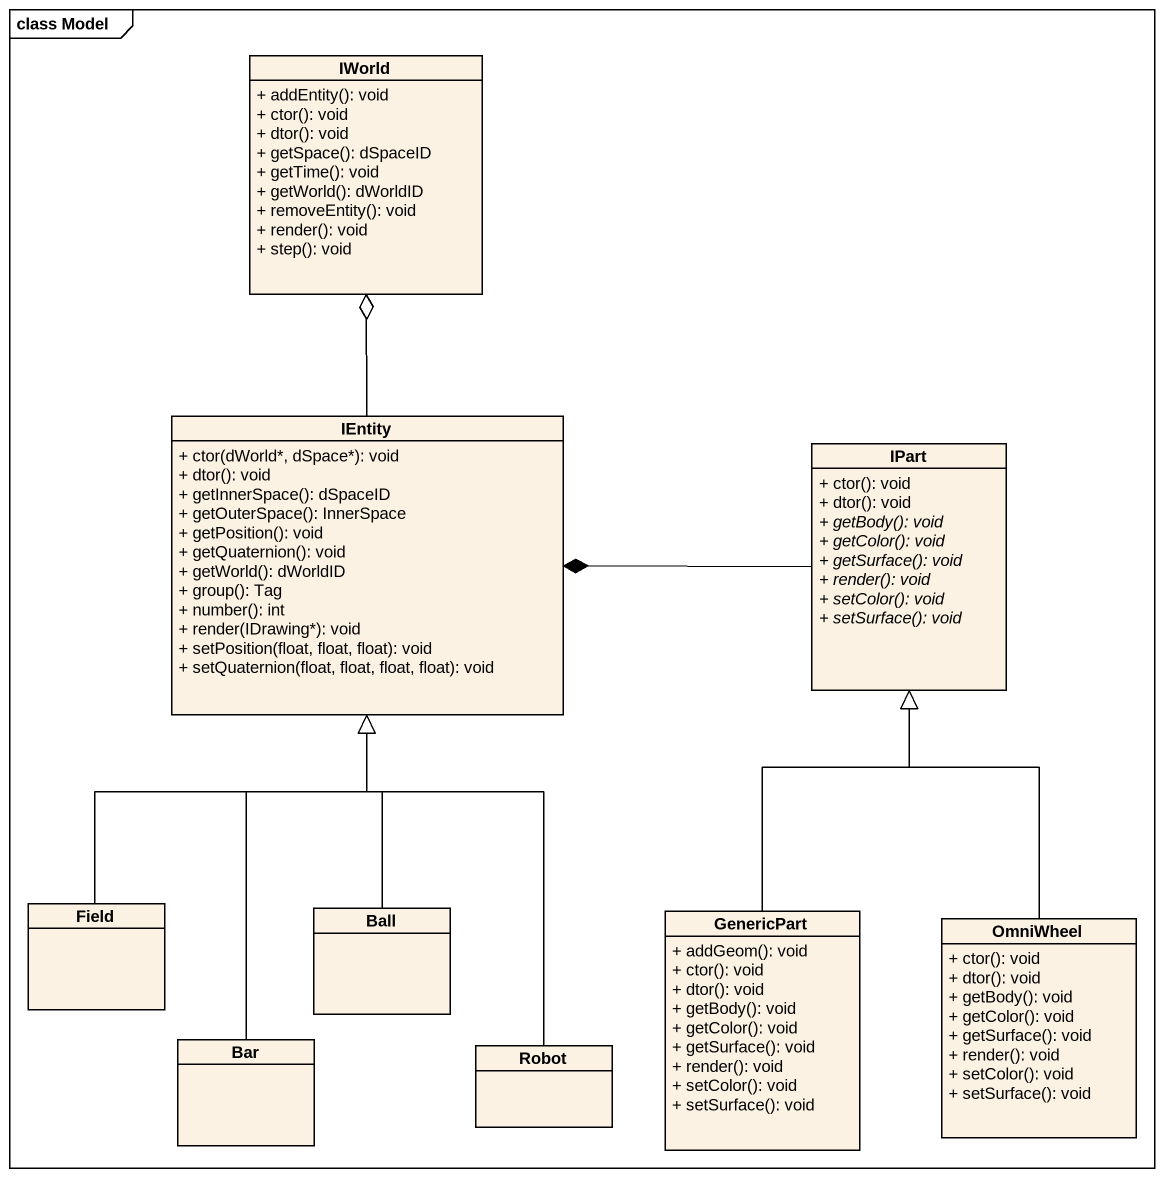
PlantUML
@startuml
mainframe class Model
hide circle
hide empty members
skinparam classAttributeIconSize 0
class IWorld {
  + addEntity(): void
  + ctor(): void
  + dtor(): void
  + getSpace(): dSpaceID
  + getTime(): void
  + getWorld(): dWorldID
  + removeEntity(): void
  + render(): void
  + step(): void
}
class IEntity {
  + ctor(dWorld*, dSpace*): void
  + dtor(): void
  + getInnerSpace(): dSpaceID
  + getOuterSpace(): InnerSpace
  + getPosition(): void
  + getQuaternion(): void
  + getWorld(): dWorldID
  + group(): Tag
  + number(): int
  + render(IDrawing*): void
  + setPosition(float, float, float): void
  + setQuaternion(float, float, float, float): void
}
class IPart {
  + ctor(): void
  + dtor(): void
  {abstract} + getBody(): void
  {abstract} + getColor(): void
  {abstract} + getSurface(): void
  {abstract} + render(): void
  {abstract} + setColor(): void
  {abstract} + setSurface(): void
}
class Field
class Ball
class GenericPart {
  + addGeom(): void
  + ctor(): void
  + dtor(): void
  + getBody(): void
  + getColor(): void
  + getSurface(): void
  + render(): void
  + setColor(): void
  + setSurface(): void
}
class OmniWheel {
  + ctor(): void
  + dtor(): void
  + getBody(): void
  + getColor(): void
  + getSurface(): void
  + render(): void
  + setColor(): void
  + setSurface(): void
}
class Bar
class Robot
IEntity -up-o IWorld
IPart -left-* IEntity
Field -up-|> IEntity
Ball -up-|> IEntity
GenericPart -up-|> IPart
OmniWheel -up-|> IPart
Bar -up-|> IEntity
Robot -up-|> IEntity
@enduml
